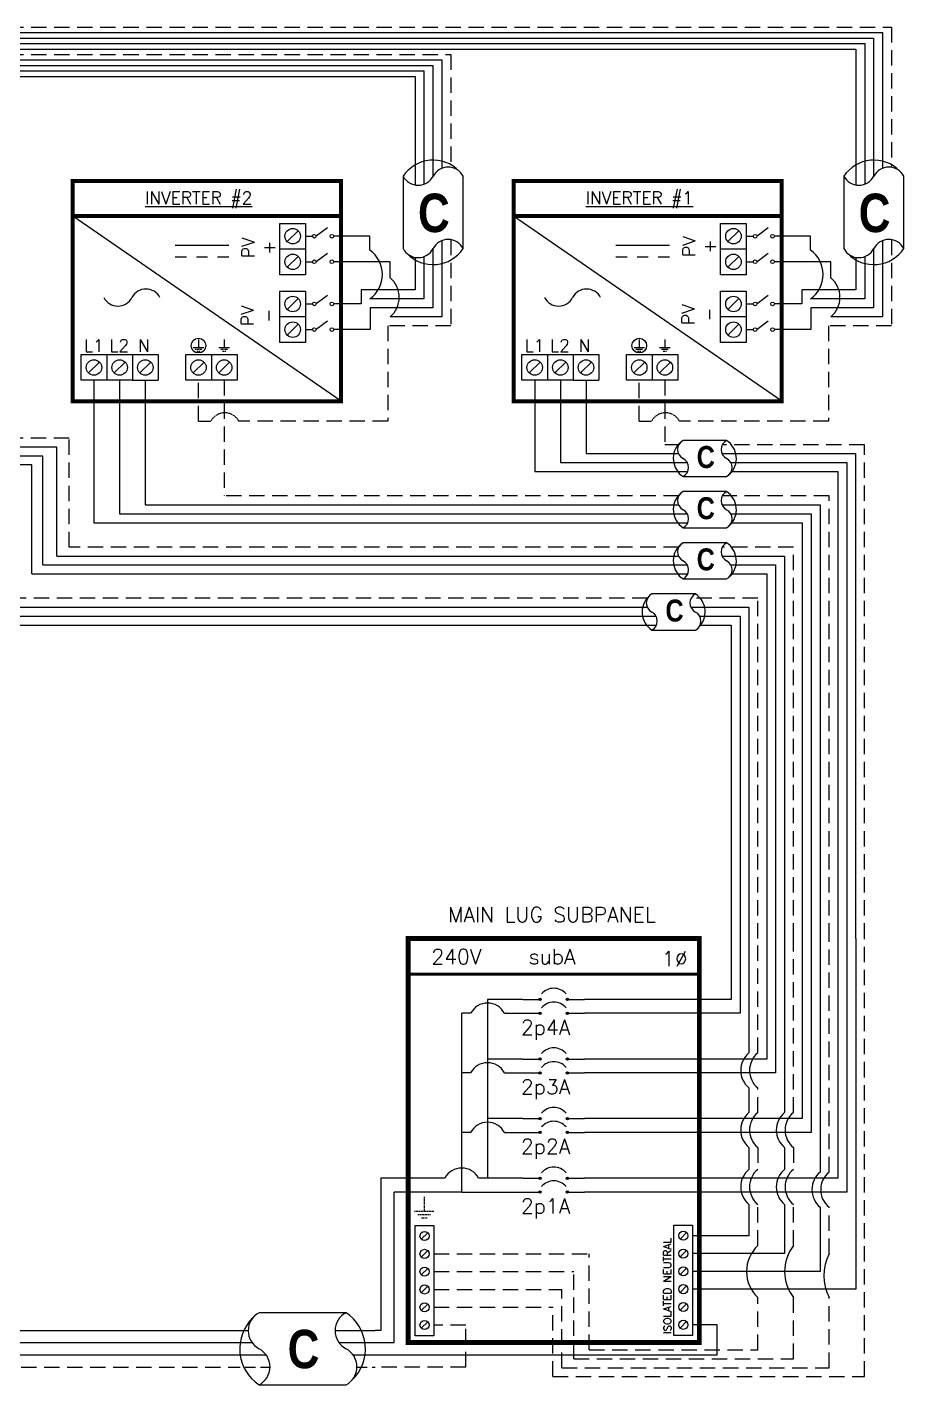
# Model space of a CAD drawing. Header units: feet. Extents: x 8922 to 9730, y 16038 to 16585.
# Drawn here: x 9515.3 to 9729.6, y 16229.2 to 16561 of the extents above; entities that cross this region are included whole.
import ezdxf

# ---------------------------------------------------------------- set-up
doc = ezdxf.new("R2010")
doc.units = ezdxf.units.FT
doc.header["$MEASUREMENT"] = 0
doc.linetypes.add('HIDDEN', pattern=[0.375, 0.25, -0.125])
for name, color, linetype in [('ONE LINE BLOCKS', 7, 'Continuous'), ('TABLES', 7, 'Continuous'), ('TEXT', 7, 'Continuous'), ('Z - TITLEBLOCK TXT', 7, 'Continuous')]:
    doc.layers.add(name, color=color, linetype=linetype)
doc.styles.add('ONE LINE TXT', font='techb___.ttf')
doc.styles.get("Standard").update_dxf_attribs({"font": 'simplex.shx'})

# ---------------------------------------------------------------- blocks, each defined once
blk = doc.blocks.new('4inverterSub')
at = {"layer": 'ONE LINE BLOCKS', "linetype": 'Continuous'}
h = blk.add_hatch(color=1, dxfattribs=at)
h.dxf.hatch_style = 1
edge = h.paths.add_edge_path()
edge.add_arc((40.28, 89.85), 0.291, 0, 360)
h = blk.add_hatch(color=1, dxfattribs=at)
h.dxf.hatch_style = 1
edge = h.paths.add_edge_path()
edge.add_arc((46.96, 89.85), 0.291, 0, 360)
h = blk.add_hatch(color=1, dxfattribs=at)
h.dxf.hatch_style = 1
edge = h.paths.add_edge_path()
edge.add_arc((40.28, 86.47), 0.291, 0, 360)
h = blk.add_hatch(color=1, dxfattribs=at)
h.dxf.hatch_style = 1
edge = h.paths.add_edge_path()
edge.add_arc((46.96, 86.47), 0.291, 0, 360)
h = blk.add_hatch(color=1, dxfattribs=at)
h.dxf.hatch_style = 1
edge = h.paths.add_edge_path()
edge.add_arc((40.28, 75.29), 0.291, 0, 360)
h = blk.add_hatch(color=1, dxfattribs=at)
h.dxf.hatch_style = 1
edge = h.paths.add_edge_path()
edge.add_arc((46.96, 75.29), 0.291, 0, 360)
h = blk.add_hatch(color=1, dxfattribs=at)
h.dxf.hatch_style = 1
edge = h.paths.add_edge_path()
edge.add_arc((40.28, 71.91), 0.291, 0, 360)
h = blk.add_hatch(color=1, dxfattribs=at)
h.dxf.hatch_style = 1
edge = h.paths.add_edge_path()
edge.add_arc((46.96, 71.91), 0.291, 0, 360)
h = blk.add_hatch(color=1, dxfattribs=at)
h.dxf.hatch_style = 1
edge = h.paths.add_edge_path()
edge.add_arc((40.28, 60.73), 0.291, 0, 360)
h = blk.add_hatch(color=1, dxfattribs=at)
h.dxf.hatch_style = 1
edge = h.paths.add_edge_path()
edge.add_arc((46.96, 60.73), 0.291, 0, 360)
h = blk.add_hatch(color=1, dxfattribs=at)
h.dxf.hatch_style = 1
edge = h.paths.add_edge_path()
edge.add_arc((40.28, 57.35), 0.291, 0, 360)
h = blk.add_hatch(color=1, dxfattribs=at)
h.dxf.hatch_style = 1
edge = h.paths.add_edge_path()
edge.add_arc((46.96, 57.35), 0.291, 0, 360)
h = blk.add_hatch(color=1, dxfattribs=at)
h.dxf.hatch_style = 1
edge = h.paths.add_edge_path()
edge.add_arc((40.28, 46.17), 0.291, 0, 360)
h = blk.add_hatch(color=1, dxfattribs=at)
h.dxf.hatch_style = 1
edge = h.paths.add_edge_path()
edge.add_arc((46.96, 46.17), 0.291, 0, 360)
h = blk.add_hatch(color=1, dxfattribs=at)
h.dxf.hatch_style = 1
edge = h.paths.add_edge_path()
edge.add_arc((40.28, 42.79), 0.291, 0, 360)
h = blk.add_hatch(color=1, dxfattribs=at)
h.dxf.hatch_style = 1
edge = h.paths.add_edge_path()
edge.add_arc((46.96, 42.79), 0.291, 0, 360)
at = {"color": 7, "linetype": 'Continuous'}
for p, q in [((86.96, 104.75), (86.96, 89.85)), ((95.66, 104.75), (95.66, 75.29)), ((104.36, 104.75), (104.36, 60.73)), ((113.06, 104.75), (113.06, 46.17)), ((36.09, 89.85), (27.43, 89.85)), ((27.43, 89.85), (27.43, 75.29)), ((86.96, 89.85), (51.15, 89.85)), ((36.09, 75.29), (27.43, 75.29)), ((27.43, 75.29), (27.43, 60.73)), ((95.66, 75.29), (51.15, 75.29)), ((36.09, 60.73), (27.43, 60.73)), ((27.43, 60.73), (27.43, 46.17)), ((104.36, 60.73), (51.15, 60.73)), ((17.02, 46.17), (1.34, 46.17)), ((1.34, 46.17), (1.34, 9)), ((36.09, 46.17), (25.26, 46.17)), ((113.06, 46.17), (51.15, 46.17)), ((1.34, 9), (0, 9))]:
    blk.add_line(p, q, dxfattribs=at)
at = {"color": 10, "linetype": 'Continuous'}
for p, q in [((89.14, 104.75), (89.14, 86.47)), ((97.84, 104.75), (97.84, 71.91)), ((106.54, 104.75), (106.54, 57.35)), ((115.24, 104.75), (115.24, 42.79)), ((21.14, 71.91), (21.14, 86.47)), ((23.31, 86.47), (21.14, 86.47)), ((31.55, 86.47), (36.09, 86.47)), ((89.14, 86.47), (51.15, 86.47)), ((21.14, 57.35), (21.14, 71.91)), ((23.31, 71.91), (21.14, 71.91)), ((31.55, 71.91), (36.09, 71.91)), ((97.84, 71.91), (51.15, 71.91)), ((21.14, 42.79), (21.14, 57.35)), ((23.31, 57.35), (21.14, 57.35)), ((31.55, 57.35), (36.09, 57.35)), ((106.54, 57.35), (51.15, 57.35)), ((21.14, 42.79), (4.63, 42.79)), ((4.63, 6), (4.63, 42.79)), ((21.14, 42.79), (36.09, 42.79)), ((115.24, 42.79), (51.15, 42.79)), ((0, 6), (4.63, 6))]:
    blk.add_line(p, q, dxfattribs=at)
at = {"color": 253, "linetype": 'Continuous'}
for p, q in [((91.31, 104.75), (91.31, 76.78)), ((100.01, 104.75), (100.01, 62.22)), ((108.71, 104.75), (108.71, 47.66)), ((117.41, 104.75), (117.41, 19.06)), ((91.31, 68.22), (91.31, 62.22)), ((91.31, 53.66), (91.31, 48.33)), ((100.01, 53.66), (100.01, 48.33)), ((91.31, 39.78), (91.31, 32.11)), ((100.01, 39.78), (100.01, 27.76)), ((108.71, 39.1), (108.71, 23.41)), ((91.31, 32.11), (77.54, 32.11)), ((100.01, 27.76), (77.54, 27.76)), ((108.71, 23.41), (77.54, 23.41)), ((117.41, 19.06), (77.54, 19.06)), ((83.55, 10.36), (77.54, 10.36)), ((83.55, 3), (83.55, 10.36)), ((0, 3), (83.55, 3))]:
    blk.add_line(p, q, dxfattribs=at)
at = {"color": 10, "linetype": 'Continuous'}
for centre in [(27.43, 84.31), (27.43, 69.75), (27.43, 55.19)]:
    blk.add_arc(centre, 4.65, 27.6639, 152.3361, dxfattribs=at)
at = {"color": 253, "linetype": 'Continuous'}
for centre in [(94.89, 72.5), (94.89, 57.94), (103.59, 57.94), (94.89, 44.05), (103.59, 44.05), (112.29, 43.38)]:
    blk.add_arc(centre, 5.58, 129.9215, 230.0785, dxfattribs=at)
at = {"color": 7, "linetype": 'Continuous'}
blk.add_arc((21.14, 44.01), 4.65, 27.6639, 152.3361, dxfattribs=at)
at = {"layer": 'ONE LINE BLOCKS', "lineweight": 50}
blk.add_line((8.04, 96.05), (79.2, 96.05), dxfattribs=at)
at = {"layer": 'ONE LINE BLOCKS', "lineweight": 50, "const_width": 1.19}
blk.add_lwpolyline([(8.04, 6.01), (8.04, 104.75), (79.2, 104.75), (79.2, 6.01)], close=True, dxfattribs=at)
at = {"layer": 'TEXT', "color": 92, "linetype": 'HIDDEN', "ltscale": 15}
for p, q in [((93.49, 76.78), (93.49, 104.75)), ((102.19, 62.22), (102.19, 104.75)), ((110.89, 47.66), (110.89, 104.75)), ((119.59, -2.31), (119.59, 104.75)), ((93.49, 62.22), (93.49, 68.22)), ((93.49, 53.66), (93.49, 48.33)), ((102.19, 53.66), (102.19, 48.33)), ((93.49, 29.7), (93.49, 39.78)), ((102.19, 29.7), (102.19, 39.78)), ((110.89, 27.68), (110.89, 39.1)), ((14.31, 27.69), (52.3, 27.69)), ((52.3, 4.26), (52.3, 27.69)), ((14.31, 23.34), (48.52, 23.34)), ((48.52, 2.06), (48.52, 23.34)), ((14.31, 18.99), (45.6, 18.99)), ((45.6, -0.12), (45.6, 18.99)), ((93.49, 4.26), (93.49, 17.01)), ((102.19, 2.06), (102.19, 17.01)), ((110.89, -0.12), (110.89, 17.01)), ((14.31, 14.64), (43.39, 14.64)), ((43.39, -2.31), (43.39, 14.64)), ((22.14, 10.28), (14.31, 10.28)), ((22.14, 0), (22.14, 10.28)), ((52.3, 4.26), (93.49, 4.26)), ((22.14, 0), (0, 0)), ((48.52, 2.06), (102.19, 2.06)), ((43.39, -2.31), (119.59, -2.31)), ((45.6, -0.12), (110.89, -0.12))]:
    blk.add_line(p, q, dxfattribs=at)
at = {"layer": 'TEXT', "color": 92, "linetype": 'HIDDEN', "flags": 128}
for points in [[(11.94, 41.63), (11.94, 38.13)], [(9.6, 38.13), (14.28, 38.13)], [(13.47, 37.26), (10.41, 37.26)], [(12.65, 36.39), (11.22, 36.39)]]:
    blk.add_lwpolyline(points, dxfattribs=at)
at = {"layer": 'TEXT', "color": 92, "linetype": 'Continuous', "ltscale": 4}
for centre, radius, start, end in [((96.96, 72.5), 5.51, 129.059, 230.941), ((96.96, 57.94), 5.51, 129.059, 230.941), ((105.66, 57.94), 5.51, 129.059, 230.941), ((96.96, 44.05), 5.51, 129.059, 230.941), ((105.66, 44.05), 5.51, 129.059, 230.941), ((114.36, 43.38), 5.51, 129.059, 230.941), ((99.38, 23.36), 8.66, 132.8846, 227.1154), ((110.44, 23.36), 10.41, 142.4478, 217.5522), ((121.75, 22.35), 12.1, 153.8293, 206.1707)]:
    blk.add_arc(centre, radius, start, end, dxfattribs=at)
at = {"layer": 'Z - TITLEBLOCK TXT', "color": 1, "linetype": 'Continuous'}
for p, q in [((9.77, 7.69), (9.77, 34.63)), ((9.77, 34.63), (14.31, 34.63)), ((14.31, 34.63), (14.31, 7.69)), ((73, 7.76), (73, 34.71)), ((73, 34.71), (77.54, 34.71)), ((77.54, 34.71), (77.54, 7.76)), ((14.31, 7.69), (9.77, 7.69)), ((77.54, 7.76), (73, 7.76))]:
    blk.add_line(p, q, dxfattribs=at)
at = {"layer": 'Z - TITLEBLOCK TXT', "color": 4, "linetype": 'Continuous'}
for p, q in [((12.83, 32.82), (11.25, 31.25)), ((76.06, 32.9), (74.49, 31.32)), ((12.83, 28.47), (11.25, 26.9)), ((76.06, 28.54), (74.49, 26.97)), ((12.83, 24.12), (11.25, 22.55)), ((76.06, 24.19), (74.49, 22.62)), ((12.83, 19.77), (11.25, 18.2)), ((76.06, 19.84), (74.49, 18.27)), ((12.83, 15.42), (11.25, 13.85)), ((76.06, 15.49), (74.49, 13.92)), ((12.83, 11.07), (11.25, 9.5)), ((76.06, 11.14), (74.49, 9.57))]:
    blk.add_line(p, q, dxfattribs=at)
at = {"layer": 'Z - TITLEBLOCK TXT', "color": 1, "linetype": 'Continuous', "flags": 128}
for points in [[(36.09, 89.85), (40.28, 89.85)], [(36.09, 89.85), (40.28, 89.85)], [(46.96, 89.85), (51.15, 89.85)], [(36.09, 86.47), (40.28, 86.47)], [(36.09, 86.47), (40.28, 86.47)], [(46.96, 86.47), (51.15, 86.47)], [(36.09, 75.29), (40.28, 75.29)], [(36.09, 75.29), (40.28, 75.29)], [(46.96, 75.29), (51.15, 75.29)], [(36.09, 71.91), (40.28, 71.91)], [(36.09, 71.91), (40.28, 71.91)], [(46.96, 71.91), (51.15, 71.91)], [(36.09, 60.73), (40.28, 60.73)], [(36.09, 60.73), (40.28, 60.73)], [(46.96, 60.73), (51.15, 60.73)], [(36.09, 57.35), (40.28, 57.35)], [(36.09, 57.35), (40.28, 57.35)], [(46.96, 57.35), (51.15, 57.35)], [(36.09, 46.17), (40.28, 46.17)], [(36.09, 46.17), (40.28, 46.17)], [(46.96, 46.17), (51.15, 46.17)], [(36.09, 42.79), (40.28, 42.79)], [(36.09, 42.79), (40.28, 42.79)], [(46.96, 42.79), (51.15, 42.79)]]:
    blk.add_lwpolyline(points, dxfattribs=at)
at = {"layer": 'Z - TITLEBLOCK TXT', "color": 1, "linetype": 'Continuous'}
for centre in [(40.28, 89.85), (46.96, 89.85), (40.28, 86.47), (46.96, 86.47), (40.28, 75.29), (46.96, 75.29), (40.28, 71.91), (46.96, 71.91), (40.28, 60.73), (46.96, 60.73), (40.28, 57.35), (46.96, 57.35), (40.28, 46.17), (46.96, 46.17), (40.28, 42.79), (46.96, 42.79)]:
    blk.add_circle(centre, 0.291, dxfattribs=at)
at = {"layer": 'Z - TITLEBLOCK TXT', "color": 4, "linetype": 'Continuous'}
for centre in [(75.27, 32.11), (12.04, 32.04), (12.04, 27.69), (75.27, 27.76), (12.04, 23.34), (75.27, 23.41), (12.04, 18.99), (75.27, 19.06), (12.04, 14.64), (75.27, 14.71), (12.04, 10.28), (75.27, 10.36)]:
    blk.add_circle(centre, 1.11, dxfattribs=at)
at = {"layer": 'Z - TITLEBLOCK TXT', "color": 1, "linetype": 'Continuous'}
for centre in [(43.62, 88.65), (43.62, 85.27), (43.62, 74.09), (43.62, 70.71), (43.62, 59.53), (43.62, 56.15), (43.62, 44.97), (43.62, 41.59)]:
    blk.add_arc(centre, 3.93, 40.3392, 139.6608, dxfattribs=at)
at = {"layer": 'TABLES', "color": 1, "linetype": 'Continuous'}
for s, p in [('2p4A', (35.59, 81.23)), ('2p3A', (35.59, 66.67)), ('2p2A', (35.59, 52.11)), ('2p1A', (35.59, 37.55))]:
    blk.add_text(s, height=3.658, dxfattribs=at).set_placement(p)
at = {"layer": 'TABLES', "color": 4, "linetype": 'Continuous'}
blk.add_text('ISOLATED NEUTRAL', height=1.8743, rotation=90, dxfattribs=at).set_placement((72.35, 8.12))
at = {"layer": 'TEXT', "color": 1, "attachment_point": 5}
for s, width, gutter_width, insert, char_height in [('MAIN LUG SUBPANEL ', 62.3984, 7.17, (43.17, 110.58), 3.6576), ('240V', 0.1481, 0.75, (19.83, 100.3), 3.658), ('subA', 0.1481, 0.75, (43.21, 100.3), 3.658), ('1∅', 0.1481, 0.75, (73.19, 99.79), 3.658)]:
    blk.add_mtext_dynamic_manual_height_columns(s, width=width, gutter_width=gutter_width, heights=[0], dxfattribs=dict(at, insert=insert, char_height=char_height))
blk = doc.blocks.new('*U13')
at = {"color": 7, "linetype": 'Continuous'}
for p, q in [((-7.14, 13.31), (-28.39, 13.31)), ((-28.39, -4.31), (-7.14, -4.31))]:
    blk.add_line(p, q, dxfattribs=at)
at = {"color": 7}
for p, q in [((-35.53, 9), (-31.05, 9)), ((-9.81, 9), (0, 9))]:
    blk.add_line(p, q, dxfattribs=at)
at = {"color": 10}
for p, q in [((-35.53, 6), (-30.11, 6)), ((-8.87, 6), (0, 6))]:
    blk.add_line(p, q, dxfattribs=at)
at = {"color": 253}
for p, q in [((-35.53, 3), (-26.66, 3)), ((-5.41, 3), (0, 3))]:
    blk.add_line(p, q, dxfattribs=at)
at = {"color": 92, "linetype": 'HIDDEN', "ltscale": 10}
for p, q in [((-4.48, 0), (0, 0)), ((-35.53, 0), (-25.72, 0))]:
    blk.add_line(p, q, dxfattribs=at)
at = {"linetype": 'Continuous'}
for centre, start, end in [((-26.08, 8.91), 117.6639, 242.3361), ((-4.83, 8.91), 117.6639, 242.3361), ((-30.7, 0.09), 297.6639, 62.3361), ((-9.45, 0.09), 297.6639, 62.3361)]:
    blk.add_arc(centre, 4.98, start, end, dxfattribs=at)
at = {"color": 7, "linetype": 'Continuous'}
for centre, start, end in [((-12.99, 4.5), 313.9732, 56.4265), ((-22.54, 4.5), 133.9732, 236.4265)]:
    blk.add_arc(centre, 10.58, start, end, dxfattribs=at)
blk = doc.blocks.new('*U28')
at = {"color": 7}
blk.add_line((-79.14, 9), (0, 9), dxfattribs=at)
at = {"color": 10}
blk.add_line((-79.14, 6), (0, 6), dxfattribs=at)
at = {"color": 253}
blk.add_line((-79.14, 3), (0, 3), dxfattribs=at)
at = {"color": 92, "linetype": 'HIDDEN', "ltscale": 15}
blk.add_line((-79.14, 0), (0, 0), dxfattribs=at)

msp = doc.modelspace()

# ---------------------------------------------------------------- linework, layer by layer
at = {"color": 92, "linetype": 'HIDDEN', "ltscale": 15}
for p, q in [((9375.72, 16560.95), (9726.57, 16560.95)), ((9726.57, 16560.95), (9726.57, 16526.71)), ((9375.72, 16554.26), (9618.87, 16554.26)), ((9618.87, 16554.26), (9618.87, 16526.71)), ((9618.87, 16509.03), (9618.87, 16488.02)), ((9726.57, 16509.03), (9726.57, 16488.02)), ((9618.87, 16488.02), (9603.47, 16488.02)), ((9603.47, 16488.02), (9603.47, 16464.65)), ((9726.57, 16488.02), (9711.17, 16488.02)), ((9711.17, 16488.02), (9711.17, 16464.65)), ((9557.22, 16464.65), (9557.22, 16474.67)), ((9563.49, 16474.67), (9563.49, 16446.43)), ((9664.92, 16464.65), (9664.92, 16474.67)), ((9671.19, 16474.67), (9671.19, 16458.94)), ((9557.22, 16464.65), (9560.22, 16464.65)), ((9603.47, 16464.65), (9567.07, 16464.65)), ((9664.92, 16464.65), (9667.92, 16464.65)), ((9711.17, 16464.65), (9674.77, 16464.65)), ((9525.59, 16460.55), (9455.79, 16460.55)), ((9525.59, 16433.93), (9525.59, 16460.55)), ((9674.56, 16458.94), (9671.19, 16458.94)), ((9720, 16458.94), (9685.23, 16458.94)), ((9720, 16338.31), (9720, 16458.94)), ((9674.56, 16446.43), (9563.49, 16446.43)), ((9711.3, 16446.43), (9685.23, 16446.43)), ((9711.3, 16338.31), (9711.3, 16446.43)), ((9674.56, 16433.93), (9525.59, 16433.93)), ((9702.6, 16433.93), (9685.23, 16433.93)), ((9702.6, 16338.31), (9702.6, 16433.93)), ((9666.94, 16421.43), (9512.78, 16421.43)), ((9693.9, 16421.43), (9677.6, 16421.43)), ((9693.9, 16338.31), (9693.9, 16421.43))]:
    msp.add_line(p, q, dxfattribs=at)
at = {"color": 7, "linetype": 'Continuous'}
for p, q in [((9375.72, 16559.62), (9724.38, 16559.61)), ((9724.38, 16559.61), (9724.39, 16526.46)), ((9375.72, 16556.94), (9720.02, 16556.94)), ((9720.02, 16556.94), (9720.02, 16522.58)), ((9375.72, 16552.93), (9616.69, 16552.93)), ((9616.69, 16552.93), (9616.69, 16526.46)), ((9375.72, 16550.25), (9612.32, 16550.25)), ((9612.32, 16550.25), (9612.32, 16522.58)), ((9607.22, 16524.54), (9607.22, 16506.86)), ((9621.88, 16506.86), (9621.88, 16524.54)), ((9714.92, 16524.54), (9714.92, 16506.86)), ((9729.58, 16506.86), (9729.58, 16524.54)), ((9592.04, 16469.54), (9526.5, 16514.78)), ((9699.74, 16469.54), (9634.2, 16514.78)), ((9599.1, 16509.88), (9590.26, 16509.88)), ((9599.1, 16506.47), (9599.1, 16509.88)), ((9706.8, 16509.88), (9697.96, 16509.88)), ((9706.8, 16506.47), (9706.8, 16509.88)), ((9564.63, 16507.62), (9551.51, 16507.62)), ((9616.69, 16508.79), (9616.69, 16490.2)), ((9672.33, 16507.62), (9659.21, 16507.62)), ((9724.39, 16508.79), (9724.39, 16490.2)), ((9554.25, 16504.78), (9551.51, 16504.78)), ((9559.44, 16504.78), (9556.7, 16504.78)), ((9564.63, 16504.78), (9561.88, 16504.78)), ((9604.06, 16503.62), (9590.26, 16503.62)), ((9604.06, 16499.69), (9604.06, 16503.62)), ((9612.32, 16504.9), (9612.32, 16494.57)), ((9661.95, 16504.78), (9659.21, 16504.78)), ((9667.14, 16504.78), (9664.4, 16504.78)), ((9672.33, 16504.78), (9669.58, 16504.78)), ((9711.76, 16503.62), (9697.96, 16503.62)), ((9711.76, 16499.69), (9711.76, 16503.62)), ((9720.02, 16504.9), (9720.02, 16494.57)), ((9612.32, 16494.57), (9599.1, 16494.57)), ((9720.02, 16494.57), (9706.8, 16494.57)), ((9616.69, 16490.2), (9604.06, 16490.2)), ((9724.39, 16490.2), (9711.76, 16490.2)), ((9531.67, 16474.67), (9531.67, 16439.87)), ((9639.37, 16474.67), (9639.37, 16452.37)), ((9686.28, 16459.99), (9675.62, 16459.99)), ((9516.5, 16453.99), (9423.97, 16453.99)), ((9516.5, 16427.37), (9516.5, 16453.99)), ((9639.37, 16452.37), (9676.75, 16452.37)), ((9675.62, 16451.14), (9686.28, 16451.14)), ((9687.42, 16452.37), (9713.47, 16452.37)), ((9713.47, 16452.37), (9713.47, 16338.31)), ((9686.28, 16447.49), (9675.62, 16447.49)), ((9531.67, 16439.87), (9676.75, 16439.87)), ((9687.42, 16439.87), (9704.77, 16439.87)), ((9704.77, 16439.87), (9704.77, 16338.31)), ((9675.62, 16438.64), (9686.28, 16438.64)), ((9686.28, 16434.99), (9675.62, 16434.99)), ((9516.5, 16427.37), (9676.75, 16427.37)), ((9675.62, 16426.14), (9686.28, 16426.14)), ((9687.42, 16427.37), (9696.07, 16427.37)), ((9696.07, 16427.37), (9696.07, 16338.31)), ((9678.65, 16422.49), (9667.99, 16422.49)), ((9503.69, 16414.87), (9669.13, 16414.87)), ((9667.99, 16413.64), (9678.65, 16413.64)), ((9679.79, 16414.87), (9687.37, 16414.87)), ((9687.37, 16414.87), (9687.37, 16338.31))]:
    msp.add_line(p, q, dxfattribs=at)
at = {"color": 253, "linetype": 'Continuous'}
for p, q in [((9375.72, 16558.28), (9722.2, 16558.28)), ((9375.72, 16555.6), (9717.84, 16555.6)), ((9717.84, 16555.6), (9717.84, 16522.39)), ((9722.2, 16558.28), (9722.2, 16524.45)), ((9375.72, 16551.59), (9614.5, 16551.59)), ((9375.72, 16548.91), (9610.14, 16548.91)), ((9610.14, 16548.91), (9610.14, 16522.39)), ((9614.5, 16551.59), (9614.5, 16524.45)), ((9614.5, 16506.78), (9614.5, 16492.38)), ((9722.2, 16506.78), (9722.2, 16492.38)), ((9610.14, 16504.71), (9610.14, 16496.75)), ((9717.84, 16504.71), (9717.84, 16496.75)), ((9610.14, 16496.75), (9596.96, 16496.75)), ((9596.96, 16496.75), (9596.96, 16493.33)), ((9717.84, 16496.75), (9704.66, 16496.75)), ((9704.66, 16496.75), (9704.66, 16493.33)), ((9596.96, 16493.33), (9590.26, 16493.33)), ((9614.5, 16492.38), (9599.14, 16492.38)), ((9599.14, 16492.38), (9599.14, 16487.06)), ((9704.66, 16493.33), (9697.96, 16493.33)), ((9722.2, 16492.38), (9706.84, 16492.38)), ((9706.84, 16492.38), (9706.84, 16487.06)), ((9599.14, 16487.06), (9590.26, 16487.06)), ((9706.84, 16487.06), (9697.96, 16487.06)), ((9544.21, 16474.67), (9544.21, 16444.25)), ((9651.91, 16474.67), (9651.91, 16456.75)), ((9522.56, 16458.36), (9436.51, 16458.36)), ((9522.56, 16431.74), (9522.56, 16458.36)), ((9651.91, 16456.75), (9674.5, 16456.75)), ((9685.17, 16456.75), (9717.83, 16456.75)), ((9717.83, 16338.31), (9717.83, 16456.75)), ((9544.21, 16444.25), (9674.5, 16444.25)), ((9685.17, 16444.25), (9709.12, 16444.25)), ((9709.12, 16444.25), (9709.12, 16338.31)), ((9522.56, 16431.74), (9674.5, 16431.74)), ((9685.17, 16431.74), (9700.42, 16431.74)), ((9700.42, 16431.74), (9700.42, 16338.31)), ((9509.75, 16419.24), (9666.87, 16419.24)), ((9677.54, 16419.24), (9691.72, 16419.24)), ((9691.72, 16419.24), (9691.72, 16338.31))]:
    msp.add_line(p, q, dxfattribs=at)
at = {"color": 1, "linetype": 'Continuous'}
for p, q in [((9577.1, 16500.48), (9577.1, 16513.02)), ((9577.1, 16513.02), (9583.37, 16513.02)), ((9577.1, 16500.48), (9577.1, 16513.02)), ((9583.37, 16513.02), (9583.37, 16500.48)), ((9583.37, 16513.02), (9583.37, 16506.75)), ((9684.8, 16500.48), (9684.8, 16513.02)), ((9684.8, 16513.02), (9691.07, 16513.02)), ((9684.8, 16500.48), (9684.8, 16513.02)), ((9691.07, 16513.02), (9691.07, 16500.48)), ((9691.07, 16513.02), (9691.07, 16506.75)), ((9583.37, 16509.88), (9585.07, 16509.88)), ((9588.72, 16511.93), (9586, 16509.9)), ((9691.07, 16509.88), (9692.77, 16509.88)), ((9696.42, 16511.93), (9693.7, 16509.9)), ((9583.37, 16506.75), (9577.1, 16506.75)), ((9588.72, 16505.66), (9586, 16503.63)), ((9691.07, 16506.75), (9684.8, 16506.75)), ((9696.42, 16505.66), (9693.7, 16503.63)), ((9583.37, 16503.62), (9585.07, 16503.62)), ((9691.07, 16503.62), (9692.77, 16503.62)), ((9583.37, 16500.48), (9577.1, 16500.48)), ((9691.07, 16500.48), (9684.8, 16500.48)), ((9577.1, 16483.93), (9577.1, 16496.46)), ((9577.1, 16496.46), (9583.37, 16496.46)), ((9583.37, 16496.46), (9583.37, 16490.19)), ((9684.8, 16483.93), (9684.8, 16496.46)), ((9684.8, 16496.46), (9691.07, 16496.46)), ((9691.07, 16496.46), (9691.07, 16490.19)), ((9583.37, 16493.33), (9585.07, 16493.33)), ((9588.72, 16495.38), (9586, 16493.35)), ((9691.07, 16493.33), (9692.77, 16493.33)), ((9696.42, 16495.38), (9693.7, 16493.35)), ((9583.37, 16490.19), (9577.1, 16490.19)), ((9583.37, 16490.19), (9583.37, 16483.93)), ((9588.72, 16489.11), (9586, 16487.08)), ((9691.07, 16490.19), (9684.8, 16490.19)), ((9691.07, 16490.19), (9691.07, 16483.93)), ((9696.42, 16489.11), (9693.7, 16487.08)), ((9583.37, 16487.06), (9585.07, 16487.06)), ((9691.07, 16487.06), (9692.77, 16487.06)), ((9583.37, 16483.93), (9577.1, 16483.93)), ((9691.07, 16483.93), (9684.8, 16483.93)), ((9528.54, 16480.94), (9541.07, 16480.94)), ((9528.54, 16474.67), (9528.54, 16480.94)), ((9528.54, 16480.94), (9534.81, 16480.94)), ((9534.81, 16480.94), (9534.81, 16474.67)), ((9541.07, 16480.94), (9541.07, 16474.67)), ((9541.07, 16480.94), (9547.34, 16480.94)), ((9547.34, 16480.94), (9547.34, 16474.67)), ((9554.09, 16480.94), (9566.63, 16480.94)), ((9554.09, 16474.67), (9554.09, 16480.94)), ((9554.09, 16480.94), (9560.36, 16480.94)), ((9560.36, 16480.94), (9560.36, 16474.67)), ((9566.63, 16480.94), (9566.63, 16474.67)), ((9636.23, 16480.94), (9648.77, 16480.94)), ((9636.23, 16474.67), (9636.23, 16480.94)), ((9636.23, 16480.94), (9642.5, 16480.94)), ((9642.5, 16480.94), (9642.5, 16474.67)), ((9648.77, 16480.94), (9648.77, 16474.67)), ((9648.77, 16480.94), (9655.04, 16480.94)), ((9655.04, 16480.94), (9655.04, 16474.67)), ((9661.79, 16480.94), (9674.32, 16480.94)), ((9661.79, 16474.67), (9661.79, 16480.94)), ((9661.79, 16480.94), (9668.06, 16480.94)), ((9668.06, 16480.94), (9668.06, 16474.67)), ((9674.32, 16480.94), (9674.32, 16474.67)), ((9541.07, 16474.67), (9528.54, 16474.67)), ((9541.07, 16474.67), (9547.34, 16474.67)), ((9566.63, 16474.67), (9554.09, 16474.67)), ((9648.77, 16474.67), (9636.23, 16474.67)), ((9648.77, 16474.67), (9655.04, 16474.67)), ((9674.32, 16474.67), (9661.79, 16474.67))]:
    msp.add_line(p, q, dxfattribs=at)
at = {"color": 4, "linetype": 'Continuous'}
for p, q in [((9581.57, 16511.22), (9578.9, 16508.55)), ((9689.27, 16511.22), (9686.6, 16508.55)), ((9581.57, 16504.95), (9578.9, 16502.28)), ((9689.27, 16504.95), (9686.6, 16502.28)), ((9581.57, 16494.67), (9578.9, 16491.99)), ((9689.27, 16494.67), (9686.6, 16491.99)), ((9581.57, 16488.4), (9578.9, 16485.72)), ((9689.27, 16488.4), (9686.6, 16485.72)), ((9533.01, 16479.14), (9530.33, 16476.46)), ((9539.28, 16479.14), (9536.6, 16476.46)), ((9545.55, 16479.14), (9542.87, 16476.46)), ((9558.56, 16479.14), (9555.88, 16476.46)), ((9564.83, 16479.14), (9562.15, 16476.46)), ((9640.71, 16479.14), (9638.03, 16476.46)), ((9646.98, 16479.14), (9644.3, 16476.46)), ((9653.25, 16479.14), (9650.57, 16476.46)), ((9666.26, 16479.14), (9663.58, 16476.46)), ((9672.53, 16479.14), (9669.85, 16476.46))]:
    msp.add_line(p, q, dxfattribs=at)
at = {"color": 10, "linetype": 'Continuous'}
for p, q in [((9537.94, 16474.67), (9537.94, 16442.06)), ((9645.64, 16474.67), (9645.64, 16454.56)), ((9519.18, 16456.17), (9430.24, 16456.17)), ((9519.18, 16429.56), (9519.18, 16456.17)), ((9645.64, 16454.56), (9676.65, 16454.56)), ((9687.31, 16454.56), (9715.65, 16454.56)), ((9715.65, 16454.56), (9715.65, 16338.31)), ((9537.94, 16442.06), (9676.65, 16442.06)), ((9687.31, 16442.06), (9706.95, 16442.06)), ((9706.95, 16442.06), (9706.95, 16338.31)), ((9709.12, 16442.06), (9709.14, 16442.06)), ((9519.18, 16429.56), (9676.65, 16429.56)), ((9687.31, 16429.56), (9698.25, 16429.56)), ((9698.25, 16429.56), (9698.25, 16338.31)), ((9506.37, 16417.05), (9669.02, 16417.05)), ((9679.68, 16417.05), (9689.55, 16417.05)), ((9689.55, 16417.05), (9689.55, 16338.31))]:
    msp.add_line(p, q, dxfattribs=at)
at = {"lineweight": 50, "const_width": 0.986}
for points in [[(9526.5, 16469.54), (9526.5, 16523.34), (9592.04, 16523.34), (9592.04, 16469.54)], [(9526.5, 16514.78), (9526.5, 16523.34), (9592.04, 16523.34), (9592.04, 16514.78)], [(9634.2, 16469.54), (9634.2, 16523.34), (9699.74, 16523.34), (9699.74, 16469.54)], [(9634.2, 16514.78), (9634.2, 16523.34), (9699.74, 16523.34), (9699.74, 16514.78)]]:
    msp.add_lwpolyline(points, close=True, dxfattribs=at)
at = {"color": 92, "linetype": 'Continuous', "flags": 128}
for points in [[(9555.94, 16482.69), (9558.5, 16482.69)], [(9557.22, 16484.61), (9557.22, 16482.69)], [(9562.21, 16482.69), (9564.77, 16482.69)], [(9563.49, 16484.61), (9563.49, 16482.69)], [(9663.64, 16482.69), (9666.2, 16482.69)], [(9664.92, 16484.61), (9664.92, 16482.69)], [(9669.91, 16482.69), (9672.47, 16482.69)], [(9671.19, 16484.61), (9671.19, 16482.69)], [(9665.75, 16482.22), (9664.08, 16482.22)], [(9672.02, 16482.22), (9670.35, 16482.22)]]:
    msp.add_lwpolyline(points, dxfattribs=at)
at = {"color": 92, "linetype": 'HIDDEN', "flags": 128}
for points in [[(9558.06, 16482.22), (9556.38, 16482.22)], [(9557.61, 16481.75), (9556.83, 16481.75)], [(9564.32, 16482.22), (9562.65, 16482.22)], [(9563.88, 16481.75), (9563.1, 16481.75)], [(9665.31, 16481.75), (9664.53, 16481.75)], [(9671.58, 16481.75), (9670.8, 16481.75)]]:
    msp.add_lwpolyline(points, dxfattribs=at)
at = {"color": 4, "linetype": 'Continuous'}
for centre in [(9580.24, 16509.88), (9687.94, 16509.88), (9580.24, 16503.62), (9687.94, 16503.62), (9580.24, 16493.33), (9687.94, 16493.33), (9580.24, 16487.06), (9687.94, 16487.06), (9531.67, 16477.8), (9537.94, 16477.8), (9544.21, 16477.8), (9557.22, 16477.8), (9563.49, 16477.8), (9639.37, 16477.8), (9645.64, 16477.8), (9651.91, 16477.8), (9664.92, 16477.8), (9671.19, 16477.8)]:
    msp.add_circle(centre, 1.89, dxfattribs=at)
at = {"color": 1, "linetype": 'Continuous'}
for centre in [(9585.52, 16509.88), (9589.81, 16509.88), (9693.22, 16509.88), (9697.51, 16509.88), (9585.52, 16503.62), (9589.81, 16503.62), (9693.22, 16503.62), (9697.51, 16503.62), (9585.52, 16493.33), (9589.81, 16493.33), (9693.22, 16493.33), (9697.51, 16493.33), (9585.52, 16487.06), (9589.81, 16487.06), (9693.22, 16487.06), (9697.51, 16487.06)]:
    msp.add_circle(centre, 0.45, dxfattribs=at)
at = {"color": 92, "linetype": 'Continuous'}
for centre in [(9557.22, 16483.15), (9664.92, 16483.15)]:
    msp.add_circle(centre, 1.8, dxfattribs=at)
at = {"color": 7, "linetype": 'Continuous'}
for centre, radius, start, end in [((9614.55, 16519.67), 8.8, 43.9732, 146.4265), ((9722.25, 16519.67), 8.8, 43.9732, 146.4265), ((9614.55, 16511.73), 8.8, 223.9732, 326.4265), ((9722.25, 16511.73), 8.8, 223.9732, 326.4265), ((9678.55, 16455.57), 5.31, 133.9732, 236.4265), ((9683.34, 16455.57), 5.31, 313.9732, 56.4265), ((9678.55, 16443.07), 5.31, 133.9732, 236.4265), ((9683.34, 16443.07), 5.31, 313.9732, 56.4265), ((9678.55, 16430.56), 5.31, 133.9732, 236.4265), ((9683.34, 16430.56), 5.31, 313.9732, 56.4265), ((9670.93, 16418.06), 5.31, 133.9732, 236.4265), ((9675.72, 16418.06), 5.31, 313.9732, 56.4265)]:
    msp.add_arc(centre, radius, start, end, dxfattribs=at)
at = {"linetype": 'Continuous'}
for centre, radius, start, end in [((9618.22, 16522.62), 4.14, 27.6639, 152.3361), ((9725.92, 16522.62), 4.14, 27.6639, 152.3361), ((9610.88, 16526.46), 4.14, 207.6639, 332.3361), ((9718.58, 16526.46), 4.14, 207.6639, 332.3361), ((9618.22, 16504.94), 4.14, 27.6639, 152.3361), ((9725.92, 16504.94), 4.14, 27.6639, 152.3361), ((9594.84, 16500.52), 7.32, 305.6505, 54.3495), ((9610.88, 16508.78), 4.14, 207.6639, 332.3361), ((9702.54, 16500.52), 7.32, 305.6505, 54.3495), ((9718.58, 16508.78), 4.14, 207.6639, 332.3361), ((9600.09, 16494.94), 6.18, 309.9338, 50.0662), ((9707.79, 16494.94), 6.18, 309.9338, 50.0662), ((9544.37, 16493.1), 3.87, 27.6639, 152.3361), ((9652.06, 16493.1), 3.87, 27.6639, 152.3361), ((9537.51, 16496.69), 3.87, 207.6639, 332.3361), ((9645.21, 16496.69), 3.87, 207.6639, 332.3361), ((9676.78, 16457.78), 2.5, 117.6639, 242.3361), ((9687.44, 16457.78), 2.5, 117.6639, 242.3361), ((9674.46, 16453.36), 2.5, 297.6639, 62.3361), ((9685.12, 16453.36), 2.5, 297.6639, 62.3361), ((9676.78, 16445.28), 2.5, 117.6639, 242.3361), ((9687.44, 16445.28), 2.5, 117.6639, 242.3361), ((9674.46, 16440.85), 2.5, 297.6639, 62.3361), ((9685.12, 16440.85), 2.5, 297.6639, 62.3361), ((9676.78, 16432.78), 2.5, 117.6639, 242.3361), ((9687.44, 16432.78), 2.5, 117.6639, 242.3361), ((9674.46, 16428.35), 2.5, 297.6639, 62.3361), ((9685.12, 16428.35), 2.5, 297.6639, 62.3361), ((9669.15, 16420.27), 2.5, 117.6639, 242.3361), ((9679.81, 16420.27), 2.5, 117.6639, 242.3361), ((9666.83, 16415.85), 2.5, 297.6639, 62.3361), ((9677.49, 16415.85), 2.5, 297.6639, 62.3361)]:
    msp.add_arc(centre, radius, start, end, dxfattribs=at)
at = {"color": 92, "linetype": 'HIDDEN', "ltscale": 0.3}
for centre in [(9563.65, 16462.86), (9671.34, 16462.86)]:
    msp.add_arc(centre, 3.87, 27.6639, 152.3361, dxfattribs=at)

# ---------------------------------------------------------------- block references
at = {"color": 7}
for name, p in [('4inverterSub', (9600.41, 16233.56)), ('*U13', (9600.41, 16233.56)), ('*U28', (9564.88, 16233.56))]:
    msp.add_blockref(name, p, dxfattribs=at)

# ---------------------------------------------------------------- texts
at = {"color": 1, "linetype": 'Continuous'}
for s, p in [('%%UINVERTER #2', (9544.15, 16517.73)), ('%%UINVERTER #1', (9651.85, 16517.73))]:
    msp.add_text(s, height=3.0435, dxfattribs=at).set_placement(p)
at = {"color": 1, "linetype": 'Continuous', "attachment_point": 1, "style": 'ONE LINE TXT'}
for insert, char_height in [((9610.85, 16520.27), 9.3833), ((9718.55, 16520.27), 9.3833), ((9678.96, 16458.61), 5.3651), ((9678.96, 16446.1), 5.3651), ((9678.96, 16433.6), 5.3651), ((9671.33, 16421.1), 5.3651), ((9579, 16242.69), 9.3833)]:
    msp.add_mtext_dynamic_manual_height_columns('{\\W1;\\C256;C}', width=0.1385, gutter_width=2.13, heights=[0], dxfattribs=dict(at, insert=insert, char_height=char_height))
at = {"color": 1, "char_height": 3.043, "attachment_point": 5, "rotation": 90}
for s, width, insert in [('PV +', 2.8378, (9571.9, 16507.09)), ('PV +', 2.8378, (9679.6, 16507.37)), ('PV -', 2.8013, (9571.71, 16490.47)), ('PV -', 2.8013, (9679.41, 16490.75))]:
    msp.add_mtext_dynamic_manual_height_columns(s, width=width, gutter_width=0.75, heights=[0], dxfattribs=dict(at, insert=insert))
at = {"color": 1, "attachment_point": 5}
for s, insert, char_height in [('L1', (9531.62, 16483.13), 3.043), ('L2', (9537.83, 16483.16), 3.043), ('N', (9543.87, 16483.11), 3.04), ('L1', (9639.32, 16483.13), 3.043), ('L2', (9645.53, 16483.16), 3.043), ('N', (9651.56, 16483.11), 3.04)]:
    msp.add_mtext_dynamic_manual_height_columns(s, width=0.1481, gutter_width=0.75, heights=[0], dxfattribs=dict(at, insert=insert, char_height=char_height))

doc.saveas('drawing.dxf')
